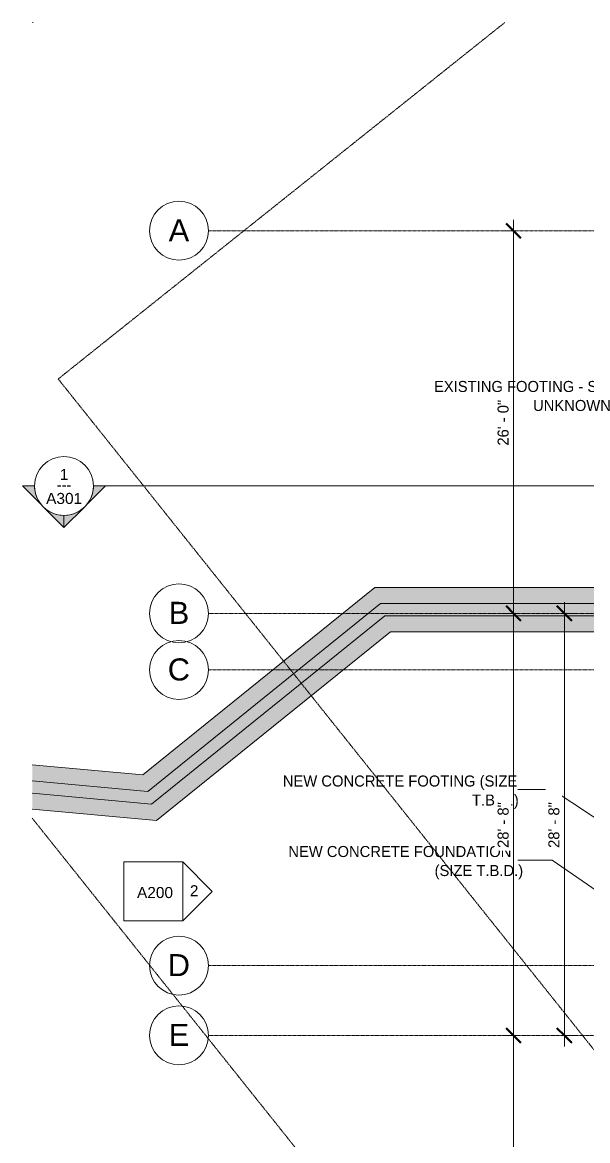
# Model space of a CAD drawing. Header units: inches. Extents: x -4066 to -1367, y 10278 to 12022.
# Drawn here: x -4066 to -3605, y 11019 to 11930 of the extents above; entities that cross this region are included whole.
import ezdxf

# ---------------------------------------------------------------- set-up
doc = ezdxf.new("R2010")
doc.units = ezdxf.units.IN
doc.header["$MEASUREMENT"] = 0
doc.linetypes.add('Double Dash 3_8_', pattern=[1, 0.375, -0.125, 0.125, -0.125, 0.125, -0.125])
doc.linetypes.add('Grid Line 1_2_', pattern=[0.875, 0.5, -0.125, 0.125, -0.125])
for name, color, linetype, lineweight in [('A-ANNO-DIMS', 211, 'Continuous', 9), ('A-ANNO-DIMS-96', 211, 'Continuous', 9), ('C-PROP-LINE', 91, 'Double Dash 3_8_', 20), ('G-ANNO-SYMB', 111, 'Continuous', 9), ('G-ANNO-TEXT', 231, 'Continuous', 9), ('S-FNDN-6', 151, 'Continuous', 13), ('S-FNDN-7', 173, 'Continuous', 13), ('S-FNDN-9', 161, 'Continuous', 13), ('S-GRID-1', 1, 'Grid Line 1_2_', 9), ('S-GRID-IDEN', 1, 'Continuous', 9)]:
    doc.layers.add(name, color=color, linetype=linetype, lineweight=lineweight)
for name, color, linetype, lineweight, transparency in [('S-FNDN-1', 10, 'Continuous', 13, 0.4), ('S-FNDN-2', 10, 'Continuous', 13, 0.6), ('S-FNDN-4', 50, 'Continuous', 13, 0.6), ('S-FNDN-5', 50, 'Continuous', 13, 0.4)]:
    doc.layers.add(name, color=color, linetype=linetype, lineweight=lineweight, transparency=transparency)
doc.styles.add('Arial', font='arial.ttf', dxfattribs={"height": 18})
doc.styles.add('Arial_1', font='arial.ttf', dxfattribs={"height": 9})
doc.styles.add('Century Gothic', font='ufonts.com_century-gothic.ttf', dxfattribs={"height": 9})
doc.dimstyles.new('OD__1__Tol__', dxfattribs={"dimscale": 12, "dimtxt": 9.397514, "dimasz": 1, "dimexe": 0.75, "dimexo": 0.5, "dimgap": 0.125, "dimtad": 1, "dimdec": 0, "dimzin": 3, "dimdsep": 46, "dimlunit": 4, "dimtxsty": 'Century Gothic', "dimblk1": 'OBLIQUE', "dimblk2": 'OBLIQUE', "dimsah": 1, "dimcen": 0.09, "dimdle": 0.75, "dimazin": 0, "dimtfac": 1, "dimtdec": 4, "dimtix": 1, "dimtmove": 0, "dimatfit": 3, "dimfxl": 1, "dimtvp": 1, "dimtfill": 1, "dimfrac": 2, "dimtolj": 1, "dimtzin": 0, "dimarcsym": 2})

# ---------------------------------------------------------------- blocks, each defined once
blk = doc.blocks.new('Family - ___-1264376-STRUCTURAL SCHEMATIC - 1ST FLOOR')
at = {"layer": 'C-PROP-LINE'}
for p, q in [((-4057.17, 11930.23), (-4057.77, 11929.76)), ((-3672.43, 11930.23), (-4036.63, 11639.56)), ((-4036.63, 11639.56), (-2988.48, 10327.31)), ((-4057.77, 11281.47), (-3295.64, 10327.31))]:
    blk.add_line(p, q, dxfattribs=at)
blk = doc.blocks.new('Grid - Grid Head - Circle-50561-STRUCTURAL SCHEMATIC - 1ST FLOOR')
at = {"layer": 'S-GRID-IDEN'}
for start, end in [(360, 180), (180, 360)]:
    blk.add_arc((0, 0), 0.25, start, end, dxfattribs=at)
blk = doc.blocks.new('Elevation - Detail Number-151647-STRUCTURAL SCHEMATIC - 1ST FLOOR')
at = {"layer": 'G-ANNO-SYMB'}
for p, q in [((0.25, 0.25), (-0.25, 0.25)), ((-0.25, 0.25), (-0.25, -0.25)), ((0.25, -0.25), (0.25, 0.25)), ((-0.25, -0.25), (0.25, -0.25))]:
    blk.add_line(p, q, dxfattribs=at)
blk = doc.blocks.new('Elevation - Detail Number-151370-STRUCTURAL SCHEMATIC - 1ST FLOOR')
at = {"layer": 'G-ANNO-SYMB'}
for p, q in [((0, 0.25), (-0.25, 0)), ((0.25, 0), (0, 0.25)), ((-0.25, 0), (0.25, 0))]:
    blk.add_line(p, q, dxfattribs=at)
blk = doc.blocks.new('Section - Section Head - Filled-22785-STRUCTURAL SCHEMATIC - 1ST FLOOR')
at = {"layer": 'G-ANNO-SYMB'}
h = blk.add_hatch(color=256, dxfattribs=at)
edge = h.paths.add_edge_path(flags=0)
edge.add_line((-0.4268, 0.1768), (-0.25, 0.3536))
edge.add_line((-0.25, 0.3536), (-0.25, 0.25))
edge.add_arc((-0.25, 0), 0.25, 90, 135)
h = blk.add_hatch(color=256, dxfattribs=at)
edge = h.paths.add_edge_path(flags=0)
edge.add_arc((-0.25, 0), 0.25, 45, 90)
edge.add_line((-0.25, 0.25), (-0.25, 0.3536))
edge.add_line((-0.25, 0.3536), (-0.0732, 0.1768))
h = blk.add_hatch(color=256, dxfattribs=at)
edge = h.paths.add_edge_path(flags=0)
edge.add_arc((-0.25, 0), 0.2503, 137.9216, 180)
edge.add_line((-0.5003, 0), (-0.6036, 0))
edge.add_line((-0.6036, 0), (-0.4358, 0.1678))
h = blk.add_hatch(color=256, dxfattribs=at)
edge = h.paths.add_edge_path(flags=0)
edge.add_line((-0.0642, 0.1678), (0.1036, 0))
edge.add_line((0.1036, 0), (0.0003, 0))
edge.add_arc((-0.25, 0), 0.2503, 0, 42.0784)
for p, q in [((-0.25, 0.3536), (-0.4268, 0.1768)), ((-0.25, 0.25), (-0.25, 0.3536)), ((-0.0732, 0.1768), (-0.25, 0.3536)), ((-0.25, 0.3536), (-0.25, 0.25)), ((-0.4358, 0.1678), (-0.6036, 0)), ((0.1036, 0), (-0.0642, 0.1678)), ((-0.6036, 0), (-0.5003, 0)), ((0.0003, 0), (0.1036, 0))]:
    blk.add_line(p, q, dxfattribs=at)
for centre, radius, start, end in [((-0.2503, 0), 0.25, 360, 180), ((-0.25, 0), 0.25, 90, 135), ((-0.25, 0), 0.25, 45, 90), ((-0.25, 0), 0.2503, 137.9216, 180), ((-0.25, 0), 0.2503, 0, 42.0784), ((-0.2503, 0), 0.25, 180, 360)]:
    blk.add_arc(centre, radius, start, end, dxfattribs=at)
blk = doc.blocks.new('DIMBLOCK1-STRUCTURAL SCHEMATIC - 1ST FLOOR')
at = {"layer": 'A-ANNO-DIMS-96', "lineweight": 50}
for p, q in [((-3624.04, 11448.52), (-3630.04, 11454.52)), ((-3624.04, 11448.52), (-3618.04, 11442.52)), ((-3624.04, 11104.52), (-3630.04, 11110.52)), ((-3624.04, 11104.52), (-3618.04, 11098.52))]:
    blk.add_line(p, q, dxfattribs=at)
at = {"layer": 'A-ANNO-DIMS-96'}
for p, q in [((-3624.04, 11095.52), (-3624.04, 11457.52)), ((-3626.52, 11448.52), (-3615.04, 11448.52)), ((-3624.04, 11448.52), (-3626.52, 11448.52)), ((-3626.52, 11104.52), (-3615.04, 11104.52)), ((-3624.04, 11104.52), (-3626.52, 11104.52))]:
    blk.add_line(p, q, dxfattribs=at)
at = {"layer": 'A-ANNO-DIMS-96', "color": 0, "insert": (-3637.07, 11257.28), "char_height": 9, "width": 46.1821, "attachment_point": 1, "rotation": 90, "line_spacing_factor": 0.984502, "style": 'Century Gothic', "bg_fill": 3, "box_fill_scale": 1.25, "bg_fill_color": 256, "bg_fill_true_color": 13158600, "bg_fill_transparency": 0}
blk.add_mtext('28\' - 8"', dxfattribs=at)
blk = doc.blocks.new('_Oblique')
at = {"color": 0, "linetype": 'ByBlock', "lineweight": -2}
blk.add_line((-0.5, -0.5), (0.5, 0.5), dxfattribs=at)
blk = doc.blocks.new('DIMBLOCK16-STRUCTURAL SCHEMATIC - 1ST FLOOR')
at = {"layer": 'A-ANNO-DIMS-96'}
for p, q in [((-3665.42, 11769.4), (-3665.42, 11448.52)), ((-3662.94, 11760.4), (-3674.42, 11760.4)), ((-3665.42, 11760.4), (-3662.94, 11760.4)), ((-3662.94, 11448.52), (-3674.42, 11448.52)), ((-3665.42, 11448.52), (-3662.94, 11448.52))]:
    blk.add_line(p, q, dxfattribs=at)
at = {"layer": 'A-ANNO-DIMS-96', "lineweight": 50}
for p, q in [((-3665.42, 11760.4), (-3671.42, 11766.4)), ((-3665.42, 11760.4), (-3659.42, 11754.4)), ((-3665.42, 11448.52), (-3671.42, 11454.52)), ((-3665.42, 11448.52), (-3659.42, 11442.52))]:
    blk.add_line(p, q, dxfattribs=at)
at = {"layer": 'A-ANNO-DIMS-96', "color": 0, "insert": (-3678.46, 11585.22), "char_height": 9, "width": 46.1821, "attachment_point": 1, "rotation": 90, "line_spacing_factor": 0.984502, "style": 'Century Gothic', "bg_fill": 3, "box_fill_scale": 1.25, "bg_fill_color": 256, "bg_fill_true_color": 13158600, "bg_fill_transparency": 0}
blk.add_mtext('26\' - 0"', dxfattribs=at)
blk = doc.blocks.new('DIMBLOCK17-STRUCTURAL SCHEMATIC - 1ST FLOOR')
at = {"layer": 'A-ANNO-DIMS-96', "lineweight": 50}
for p, q in [((-3665.42, 11448.52), (-3671.42, 11454.52)), ((-3665.42, 11448.52), (-3659.42, 11442.52)), ((-3665.42, 11104.52), (-3671.42, 11110.52)), ((-3665.42, 11104.52), (-3659.42, 11098.52))]:
    blk.add_line(p, q, dxfattribs=at)
at = {"layer": 'A-ANNO-DIMS-96'}
for p, q in [((-3662.94, 11448.52), (-3674.42, 11448.52)), ((-3665.42, 11448.52), (-3665.42, 11104.52)), ((-3665.42, 11448.52), (-3662.94, 11448.52)), ((-3662.94, 11104.52), (-3674.42, 11104.52)), ((-3665.42, 11104.52), (-3662.94, 11104.52))]:
    blk.add_line(p, q, dxfattribs=at)
at = {"layer": 'A-ANNO-DIMS-96', "color": 0, "insert": (-3678.46, 11257.28), "char_height": 9, "width": 46.1821, "attachment_point": 1, "rotation": 90, "line_spacing_factor": 0.984502, "style": 'Century Gothic', "bg_fill": 3, "box_fill_scale": 1.25, "bg_fill_color": 256, "bg_fill_true_color": 13158600, "bg_fill_transparency": 0}
blk.add_mtext('28\' - 8"', dxfattribs=at)
blk = doc.blocks.new('DIMBLOCK18-STRUCTURAL SCHEMATIC - 1ST FLOOR')
at = {"layer": 'A-ANNO-DIMS-96'}
for p, q in [((-3662.94, 11104.52), (-3674.42, 11104.52)), ((-3665.42, 11104.52), (-3665.42, 10820.89)), ((-3665.42, 11104.52), (-3662.94, 11104.52)), ((-3662.94, 10820.89), (-3674.42, 10820.89)), ((-3665.42, 10820.89), (-3662.94, 10820.89))]:
    blk.add_line(p, q, dxfattribs=at)
at = {"layer": 'A-ANNO-DIMS-96', "lineweight": 50}
for p, q in [((-3665.42, 11104.52), (-3671.42, 11110.52)), ((-3665.42, 11104.52), (-3659.42, 11098.52)), ((-3665.42, 10820.89), (-3671.42, 10826.89)), ((-3665.42, 10820.89), (-3659.42, 10814.89))]:
    blk.add_line(p, q, dxfattribs=at)
at = {"layer": 'A-ANNO-DIMS-96', "color": 0, "insert": (-3678.46, 10943.46), "char_height": 9, "width": 46.1821, "attachment_point": 1, "rotation": 90, "line_spacing_factor": 0.984502, "style": 'Century Gothic', "bg_fill": 3, "box_fill_scale": 1.25, "bg_fill_color": 256, "bg_fill_true_color": 13158600, "bg_fill_transparency": 0}
blk.add_mtext('23\' - 8"', dxfattribs=at)

msp = doc.modelspace()

# ---------------------------------------------------------------- hatches: boundary and pattern name
at = {"layer": 'S-FNDN-1'}
for points in [[(-3212.45, 11446.52), (-3212.45, 11456.52), (-3774.01, 11456.52), (-3786.39, 11446.52), (-3574.45, 11446.52), (-3574.45, 11451.52), (-3558.45, 11451.52), (-3558.45, 11446.52), (-3301.95, 11446.52), (-3301.95, 11451.52), (-3285.95, 11451.52), (-3285.95, 11446.52), (-3249.43, 11446.52)], [(-3960.45, 11293.07), (-3949.26, 11302.1), (-4057.77, 11311.86), (-4057.77, 11301.82)]]:
    msp.add_hatch(color=256, dxfattribs=at).paths.add_polyline_path(points, flags=0)
at = {"layer": 'S-FNDN-2'}
msp.add_hatch(color=256, dxfattribs=at).paths.add_polyline_path([(-3956.37, 11279.65), (-3765.88, 11433.52), (-3778.6, 11469.52), (-3967.66, 11316.81), (-3960.45, 11293.07)], flags=0)
h = msp.add_hatch(color=256, dxfattribs=at)
h.paths.add_polyline_path([(-3275.95, 11433.52), (-3202.45, 11433.52), (-3202.45, 11463.01), (-3212.45, 11463.01), (-3212.45, 11463.57), (-3208.31, 11463.57), (-3207.83, 11463.77), (-3207.62, 11464.26), (-3207.62, 11469.52), (-3778.6, 11469.52), (-3765.88, 11433.52), (-3592.45, 11433.52), (-3592.45, 11446.52), (-3574.45, 11446.52), (-3574.45, 11451.52), (-3558.45, 11451.52), (-3558.45, 11446.52), (-3556.45, 11446.52), (-3556.45, 11433.52), (-3301.95, 11433.52), (-3301.95, 11451.52), (-3285.95, 11451.52), (-3285.95, 11433.52)], flags=0)
h.paths.add_polyline_path([(-3202.45, 11463.57), (-3202.45, 11469.52), (-3207.28, 11469.52), (-3207.28, 11464.26), (-3207.08, 11463.77), (-3206.59, 11463.57)], flags=0)
at = {"layer": 'S-FNDN-4'}
msp.add_hatch(color=256, dxfattribs=at).paths.add_polyline_path([(-3956.37, 11279.65), (-3967.66, 11316.81), (-4057.77, 11324.91), (-4057.77, 11288.77), (-3960.45, 11280.01)], flags=0)
at = {"layer": 'S-FNDN-5'}
msp.add_hatch(color=256, dxfattribs=at).paths.add_polyline_path([(-3949.26, 11302.1), (-3770.47, 11446.52), (-3786.39, 11446.52), (-3963.58, 11303.39)], flags=0)

# ---------------------------------------------------------------- linework, layer by layer
at = {"layer": 'G-ANNO-SYMB'}
msp.add_line((-4007.91, 11552.4), (-1529.83, 11552.4), dxfattribs=at)
at = {"layer": 'G-ANNO-TEXT'}
for p, q in [((-3634.04, 11304.85), (-3662.05, 11304.85)), ((-3583.27, 11271.31), (-3634.04, 11304.85)), ((-3634.04, 11247.38), (-3662.05, 11247.38)), ((-3576.25, 11207.36), (-3634.04, 11247.38))]:
    msp.add_line(p, q, dxfattribs=at)
at = {"layer": 'S-FNDN-6'}
for p, q in [((-3960.45, 11293.07), (-3770.47, 11446.52)), ((-3770.47, 11446.52), (-3592.45, 11446.52)), ((-4057.77, 11301.82), (-3960.45, 11293.07))]:
    msp.add_line(p, q, dxfattribs=at)
at = {"layer": 'S-FNDN-7'}
for p, q in [((-3778.6, 11469.52), (-3967.66, 11316.81)), ((-3225.45, 11469.52), (-3778.6, 11469.52)), ((-3963.58, 11303.39), (-3774.01, 11456.52)), ((-3774.01, 11456.52), (-3212.45, 11456.52)), ((-3956.37, 11279.65), (-3765.88, 11433.52)), ((-3967.66, 11316.81), (-4057.77, 11324.91)), ((-4057.77, 11311.86), (-3963.58, 11303.39)), ((-4057.77, 11288.77), (-3956.37, 11279.65))]:
    msp.add_line(p, q, dxfattribs=at)
at = {"layer": 'S-FNDN-9'}
msp.add_line((-3285.95, 11433.52), (-3765.88, 11433.52), dxfattribs=at)
at = {"layer": 'S-GRID-1'}
for p, q in [((-1374.38, 11760.4), (-3914.18, 11760.4)), ((-2971.96, 11448.52), (-3914.18, 11448.52)), ((-1374.38, 11402.4), (-3914.18, 11402.4)), ((-1374.38, 11161.4), (-3914.18, 11161.4)), ((-2971.96, 11104.52), (-3914.18, 11104.52))]:
    msp.add_line(p, q, dxfattribs=at)

# ---------------------------------------------------------------- block references
at = {"layer": 'C-PROP-LINE'}
msp.add_blockref('Family - ___-1264376-STRUCTURAL SCHEMATIC - 1ST FLOOR', (0, 0), dxfattribs=at)
at = {"layer": 'G-ANNO-SYMB', "extrusion": (0, 0, -1), "xscale": 95.99999999999994, "yscale": 95.99999999999994, "zscale": 95.99999999999994}
for name, p, rotation in [('Section - Section Head - Filled-22785-STRUCTURAL SCHEMATIC - 1ST FLOOR', (4007.91, 11552.4), 180), ('Elevation - Detail Number-151370-STRUCTURAL SCHEMATIC - 1ST FLOOR', (3935.11, 11221.9), 90.00000000000001)]:
    msp.add_blockref(name, p, dxfattribs=dict(at, rotation=rotation))
at = {"layer": 'G-ANNO-SYMB', "xscale": 95.99999999999994, "yscale": 95.99999999999994, "zscale": 95.99999999999994}
msp.add_blockref('Elevation - Detail Number-151647-STRUCTURAL SCHEMATIC - 1ST FLOOR', (-3959.11, 11221.9), dxfattribs=at)
at = {"layer": 'S-GRID-IDEN', "xscale": 95.99999999999994, "yscale": 95.99999999999994, "zscale": 95.99999999999994}
for p, rotation in [((-3938.18, 11760.4), 89.9999999999996), ((-3938.18, 11448.52), 89.99999999999942), ((-3938.18, 11402.4), 89.9999999999996), ((-3938.18, 11161.4), 89.9999999999996), ((-3938.18, 11104.52), 89.99999999999967)]:
    msp.add_blockref('Grid - Grid Head - Circle-50561-STRUCTURAL SCHEMATIC - 1ST FLOOR', p, dxfattribs=dict(at, rotation=rotation))

# ---------------------------------------------------------------- texts
at = {"layer": 'G-ANNO-SYMB', "char_height": 9, "attachment_point": 1}
for s, insert, width, style in [('1', (-4035.23, 11566.3), 8.484, 'Arial_1'), ('---', (-4037.88, 11557.8), 15.453, 'Century Gothic'), ('A301', (-4046.47, 11546.67), 35.754, 'Arial_1'), ('A200', (-3972.39, 11225.45), 35.754, 'Arial_1'), ('2', (-3929.28, 11226.92), 8.484, 'Arial_1')]:
    msp.add_mtext(s, dxfattribs=dict(at, insert=insert, width=width, style=style))
at = {"layer": 'G-ANNO-TEXT', "char_height": 9, "attachment_point": 1, "style": 'Century Gothic'}
for s, insert, width in [('EXISTING FOOTING - SIZE', (-3730.31, 11637.95), 180.285), ('UNKNOWN', (-3649.56, 11622.45), 82.416), ('NEW CONCRETE FOOTING (SIZE', (-3853.56, 11316.34), 232.098), ('T.B.D.)', (-3699.31, 11300.84), 45.147), ('NEW CONCRETE FOUNDATION', (-3849.06, 11258.88), 226.644), ('(SIZE T.B.D.)', (-3729.81, 11243.38), 82.113)]:
    msp.add_mtext(s, dxfattribs=dict(at, insert=insert, width=width))
at = {"layer": 'S-GRID-IDEN', "char_height": 18, "attachment_point": 1, "style": 'Arial'}
for s, insert, width in [('A', (-3946.58, 11769.78), 20.301), ('B', (-3946.58, 11457.9), 20.301), ('C', (-3947.34, 11411.78), 22.119), ('D', (-3947.34, 11170.78), 22.119), ('E', (-3946.58, 11113.9), 20.301)]:
    msp.add_mtext(s, dxfattribs=dict(at, insert=insert, width=width))

# ---------------------------------------------------------------- next in the draw order: dimensions: what is measured, and where the dimension line sits
at = {"layer": 'A-ANNO-DIMS'}
for base, p1, p2, override, picture, middle in [((-3665.42, 11448.52), (-3656.94, 11760.4), (-3656.94, 11448.52), {"dimpost": '<>', "dimfxl": 311.875001}, 'DIMBLOCK16-STRUCTURAL SCHEMATIC - 1ST FLOOR', (-3671.65, 11604.46)), ((-3624.04, 11448.52), (-3632.52, 11104.52), (-3632.52, 11448.52), {"dimpost": '<>', "dimfxl": 344}, 'DIMBLOCK1-STRUCTURAL SCHEMATIC - 1ST FLOOR', (-3630.26, 11276.52))]:
    dim = msp.add_linear_dim(base=base, p1=p1, p2=p2, angle=90, dimstyle='OD__1__Tol__', override=override, dxfattribs=at)
    dim.commit()
    dim.dimension.update_dxf_attribs({"geometry": picture, "text_midpoint": middle})

# ---------------------------------------------------------------- next in the draw order: dimensions: what is measured, and where the dimension line sits
dim = msp.add_linear_dim(base=(-3665.42, 11104.52), p1=(-3656.94, 11448.52), p2=(-3656.94, 11104.52), angle=90, dimstyle='OD__1__Tol__', override={"dimpost": '<>', "dimfxl": 344}, dxfattribs=at)
dim.commit()
dim.dimension.update_dxf_attribs({"geometry": 'DIMBLOCK17-STRUCTURAL SCHEMATIC - 1ST FLOOR', "text_midpoint": (-3671.65, 11276.52)})

# ---------------------------------------------------------------- next in the draw order: dimensions: what is measured, and where the dimension line sits
dim = msp.add_linear_dim(base=(-3665.42, 10820.89), p1=(-3656.94, 11104.52), p2=(-3656.94, 10820.89), angle=90, dimstyle='OD__1__Tol__', override={"dimpost": '<>', "dimfxl": 283.632529}, dxfattribs=at)
dim.commit()
dim.dimension.update_dxf_attribs({"geometry": 'DIMBLOCK18-STRUCTURAL SCHEMATIC - 1ST FLOOR', "text_midpoint": (-3671.65, 10962.7)})

doc.saveas('drawing.dxf')
